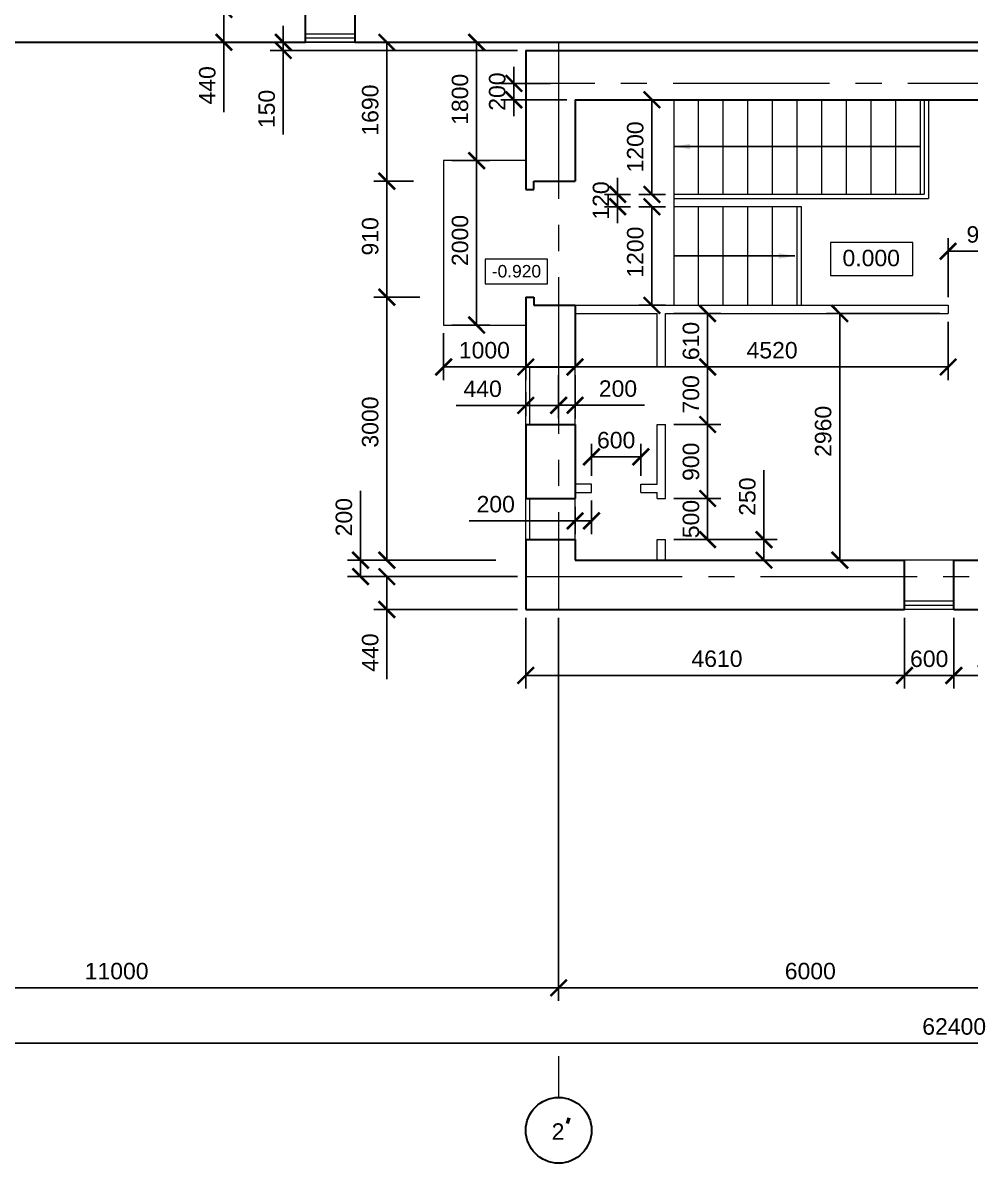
# Model space of a CAD drawing. Header units: millimetres. Extents: x -273 to 3634, y 3015 to 4572.
# Drawn here: x 2249.1 to 2364.4, y 3742 to 3880.7 of the extents above; entities that cross this region are included whole.
import ezdxf

# ---------------------------------------------------------------- set-up
doc = ezdxf.new("R2010")
doc.units = ezdxf.units.MM
doc.linetypes.add('CENTER2', pattern=[28.575, 19.05, -3.175, 3.175, -3.175])
doc.layers.add('@', color=250, linetype='Continuous', lineweight=60)
doc.styles.get("Standard").update_dxf_attribs({"font": 'arial.ttf', "height": 2})
doc.dimstyles.new('ISO-25', dxfattribs={"dimtxt": 2, "dimasz": 2, "dimexe": 1.6, "dimexo": 1, "dimgap": 1, "dimtad": 1, "dimdsep": 46, "dimtxsty": 'Standard', "dimblk": 'ARCHTICK', "dimcen": 2, "dimadec": 0, "dimazin": 0, "dimtfac": 1, "dimtmove": 0, "dimatfit": 3, "dimfxl": 1, "dimarcsym": 0})

# ---------------------------------------------------------------- blocks, each defined once
blk = doc.blocks.new('_ArchTick')
at = {"color": 0, "linetype": 'ByBlock', "lineweight": 15, "const_width": 0.15}
blk.add_lwpolyline([(-0.5, -0.5), (0.5, 0.5)], dxfattribs=at)
blk = doc.blocks.new('*D92')
at = {"layer": '@', "color": 0, "lineweight": -2, "transparency": 16777216}
for p, q in [((2314.35, 3808.31), (2314.35, 3761.69)), ((2204.35, 3764.29), (2204.35, 3764.89)), ((2314.35, 3763.29), (2204.35, 3763.29))]:
    blk.add_line(p, q, dxfattribs=at)
at = {"layer": 'Defpoints', "color": 0, "lineweight": 15, "transparency": 16777216}
for p in [(2314.35, 3809.31), (2204.35, 3763.29), (2204.35, 3763.29)]:
    blk.add_point(p, dxfattribs=at)
at = {"layer": '@', "color": 0, "lineweight": -2, "transparency": 16777216, "xscale": 2, "yscale": 2, "zscale": 2, "rotation": 180}
blk.add_blockref('_ArchTick', (2204.35, 3763.29), dxfattribs=at)
at = {"layer": '@', "color": 0, "lineweight": -2, "transparency": 16777216, "xscale": 2, "yscale": 2, "zscale": 2}
blk.add_blockref('_ArchTick', (2314.35, 3763.29), dxfattribs=at)
at = {"layer": '@', "color": 0, "lineweight": 15, "transparency": 16777216, "insert": (2260.55, 3765.31), "char_height": 2, "attachment_point": 5}
blk.add_mtext('11000', dxfattribs=at)
blk = doc.blocks.new('*D93')
at = {"layer": '@', "color": 0, "lineweight": -2, "transparency": 16777216}
for p, q in [((2310.35, 3808.31), (2310.35, 3799.69)), ((2356.45, 3808.31), (2356.45, 3799.69)), ((2310.35, 3801.29), (2356.45, 3801.29))]:
    blk.add_line(p, q, dxfattribs=at)
at = {"layer": 'Defpoints', "color": 0, "lineweight": 15, "transparency": 16777216}
for p in [(2310.35, 3809.31), (2356.45, 3809.31), (2356.45, 3801.29)]:
    blk.add_point(p, dxfattribs=at)
at = {"layer": '@', "color": 0, "lineweight": -2, "transparency": 16777216, "xscale": 2, "yscale": 2, "zscale": 2, "rotation": 180}
blk.add_blockref('_ArchTick', (2310.35, 3801.29), dxfattribs=at)
at = {"layer": '@', "color": 0, "lineweight": -2, "transparency": 16777216, "xscale": 2, "yscale": 2, "zscale": 2}
blk.add_blockref('_ArchTick', (2356.45, 3801.29), dxfattribs=at)
at = {"layer": '@', "color": 0, "lineweight": 15, "transparency": 16777216, "insert": (2333.62, 3803.31), "char_height": 2, "attachment_point": 5}
blk.add_mtext('4610', dxfattribs=at)
blk = doc.blocks.new('*D94')
at = {"layer": '@', "color": 0, "lineweight": -2, "transparency": 16777216}
for p, q in [((2362.45, 3808.31), (2362.45, 3799.68)), ((2362.45, 3801.28), (2356.45, 3801.28)), ((2356.45, 3800.29), (2356.45, 3799.68))]:
    blk.add_line(p, q, dxfattribs=at)
at = {"layer": 'Defpoints', "color": 0, "lineweight": 15, "transparency": 16777216}
for p in [(2362.45, 3809.31), (2356.45, 3801.29), (2356.45, 3801.28)]:
    blk.add_point(p, dxfattribs=at)
at = {"layer": '@', "color": 0, "lineweight": -2, "transparency": 16777216, "xscale": 2, "yscale": 2, "zscale": 2, "rotation": 180}
blk.add_blockref('_ArchTick', (2356.45, 3801.28), dxfattribs=at)
at = {"layer": '@', "color": 0, "lineweight": -2, "transparency": 16777216, "xscale": 2, "yscale": 2, "zscale": 2}
blk.add_blockref('_ArchTick', (2362.45, 3801.28), dxfattribs=at)
at = {"layer": '@', "color": 0, "lineweight": 15, "transparency": 16777216, "insert": (2359.45, 3803.3), "char_height": 2, "attachment_point": 5}
blk.add_mtext('600', dxfattribs=at)
blk = doc.blocks.new('*D95')
at = {"layer": '@', "color": 0, "lineweight": -2, "transparency": 16777216}
for p, q in [((2374.35, 3814.31), (2374.35, 3799.68)), ((2362.45, 3802.28), (2362.45, 3802.88)), ((2374.35, 3801.28), (2362.45, 3801.28))]:
    blk.add_line(p, q, dxfattribs=at)
at = {"layer": 'Defpoints', "color": 0, "lineweight": 15, "transparency": 16777216}
for p in [(2374.35, 3815.31), (2362.45, 3801.28), (2362.45, 3801.28)]:
    blk.add_point(p, dxfattribs=at)
at = {"layer": '@', "color": 0, "lineweight": -2, "transparency": 16777216, "xscale": 2, "yscale": 2, "zscale": 2, "rotation": 180}
blk.add_blockref('_ArchTick', (2362.45, 3801.28), dxfattribs=at)
at = {"layer": '@', "color": 0, "lineweight": -2, "transparency": 16777216, "xscale": 2, "yscale": 2, "zscale": 2}
blk.add_blockref('_ArchTick', (2374.35, 3801.28), dxfattribs=at)
at = {"layer": '@', "color": 0, "lineweight": 15, "transparency": 16777216, "insert": (2368.21, 3803.3), "char_height": 2, "attachment_point": 5}
blk.add_mtext('1230', dxfattribs=at)
blk = doc.blocks.new('*D143')
at = {"layer": '@', "color": 0, "lineweight": -2, "transparency": 16777216}
for p, q in [((2374.35, 3798.68), (2374.35, 3761.69)), ((2314.35, 3764.29), (2314.35, 3764.89)), ((2374.35, 3763.29), (2314.35, 3763.29))]:
    blk.add_line(p, q, dxfattribs=at)
at = {"layer": 'Defpoints', "color": 0, "lineweight": 15, "transparency": 16777216}
for p in [(2374.35, 3799.68), (2314.35, 3763.29), (2314.35, 3763.29)]:
    blk.add_point(p, dxfattribs=at)
at = {"layer": '@', "color": 0, "lineweight": -2, "transparency": 16777216, "xscale": 2, "yscale": 2, "zscale": 2, "rotation": 180}
blk.add_blockref('_ArchTick', (2314.35, 3763.29), dxfattribs=at)
at = {"layer": '@', "color": 0, "lineweight": -2, "transparency": 16777216, "xscale": 2, "yscale": 2, "zscale": 2}
blk.add_blockref('_ArchTick', (2374.35, 3763.29), dxfattribs=at)
at = {"layer": '@', "color": 0, "lineweight": 15, "transparency": 16777216, "insert": (2344.98, 3765.31), "char_height": 2, "attachment_point": 5}
blk.add_mtext('6000', dxfattribs=at)
blk = doc.blocks.new('*D160')
at = {"layer": '@', "color": 0, "lineweight": -2, "transparency": 16777216}
for p, q in [((2052.35, 3760.69), (2052.35, 3754.95)), ((2676.35, 3760.69), (2676.35, 3754.95)), ((2052.35, 3756.55), (2676.35, 3756.55))]:
    blk.add_line(p, q, dxfattribs=at)
at = {"layer": 'Defpoints', "color": 0, "lineweight": 15, "transparency": 16777216}
for p in [(2052.35, 3761.69), (2676.35, 3761.69), (2676.35, 3756.55)]:
    blk.add_point(p, dxfattribs=at)
at = {"layer": '@', "color": 0, "lineweight": -2, "transparency": 16777216, "xscale": 2, "yscale": 2, "zscale": 2, "rotation": 180}
blk.add_blockref('_ArchTick', (2052.35, 3756.55), dxfattribs=at)
at = {"layer": '@', "color": 0, "lineweight": -2, "transparency": 16777216, "xscale": 2, "yscale": 2, "zscale": 2}
blk.add_blockref('_ArchTick', (2676.35, 3756.55), dxfattribs=at)
at = {"layer": '@', "color": 0, "lineweight": 15, "transparency": 16777216, "insert": (2362.49, 3758.57), "char_height": 2, "attachment_point": 5}
blk.add_mtext('62400', dxfattribs=at)
blk = doc.blocks.new('*D193')
at = {"layer": '@', "color": 0, "lineweight": -2, "transparency": 16777216}
for p, q in [((2361.75, 3847.31), (2361.75, 3854.49)), ((2370.85, 3848.51), (2370.85, 3854.49)), ((2361.75, 3852.89), (2370.85, 3852.89))]:
    blk.add_line(p, q, dxfattribs=at)
at = {"layer": 'Defpoints', "color": 0, "lineweight": 15, "transparency": 16777216}
for p in [(2370.85, 3852.89), (2370.85, 3847.51), (2361.75, 3846.31)]:
    blk.add_point(p, dxfattribs=at)
at = {"layer": '@', "color": 0, "lineweight": -2, "transparency": 16777216, "xscale": 2, "yscale": 2, "zscale": 2, "rotation": 180}
blk.add_blockref('_ArchTick', (2361.75, 3852.89), dxfattribs=at)
at = {"layer": '@', "color": 0, "lineweight": -2, "transparency": 16777216, "xscale": 2, "yscale": 2, "zscale": 2}
blk.add_blockref('_ArchTick', (2370.85, 3852.89), dxfattribs=at)
at = {"layer": '@', "color": 0, "lineweight": 15, "transparency": 16777216, "insert": (2366.32, 3854.92), "char_height": 2, "attachment_point": 5}
blk.add_mtext('910', dxfattribs=at)
blk = doc.blocks.new('*D194')
at = {"layer": '@', "color": 0, "lineweight": -2, "transparency": 16777216}
for p, q in [((2301.35, 3863.91), (2305.97, 3863.91)), ((2304.37, 3843.91), (2304.37, 3863.91)), ((2301.35, 3843.91), (2305.97, 3843.91))]:
    blk.add_line(p, q, dxfattribs=at)
at = {"layer": 'Defpoints', "color": 0, "lineweight": 15, "transparency": 16777216}
for p in [(2300.35, 3863.91), (2304.37, 3863.91), (2300.35, 3843.91)]:
    blk.add_point(p, dxfattribs=at)
at = {"layer": '@', "color": 0, "lineweight": -2, "transparency": 16777216, "xscale": 2, "yscale": 2, "zscale": 2}
for p, rotation in [((2304.37, 3863.91), 90), ((2304.37, 3843.91), 270)]:
    blk.add_blockref('_ArchTick', p, dxfattribs=dict(at, rotation=rotation))
at = {"layer": '@', "color": 0, "lineweight": 15, "transparency": 16777216, "insert": (2302.35, 3854.2), "char_height": 2, "attachment_point": 5, "rotation": 90}
blk.add_mtext('2000', dxfattribs=at)
blk = doc.blocks.new('*D195')
at = {"layer": '@', "color": 0, "lineweight": -2, "transparency": 16777216}
for p, q in [((2303.37, 3878.31), (2302.77, 3878.31)), ((2304.37, 3863.91), (2304.37, 3878.31)), ((2303.37, 3863.91), (2302.77, 3863.91))]:
    blk.add_line(p, q, dxfattribs=at)
at = {"layer": 'Defpoints', "color": 0, "lineweight": 15, "transparency": 16777216}
for p in [(2304.37, 3878.31), (2304.37, 3878.31), (2304.37, 3863.91)]:
    blk.add_point(p, dxfattribs=at)
at = {"layer": '@', "color": 0, "lineweight": -2, "transparency": 16777216, "xscale": 2, "yscale": 2, "zscale": 2}
for p, rotation in [((2304.37, 3878.31), 90), ((2304.37, 3863.91), 270)]:
    blk.add_blockref('_ArchTick', p, dxfattribs=dict(at, rotation=rotation))
at = {"layer": '@', "color": 0, "lineweight": 15, "transparency": 16777216, "insert": (2302.35, 3871.37), "char_height": 2, "attachment_point": 5, "rotation": 90}
blk.add_mtext('1800', dxfattribs=at)
blk = doc.blocks.new('*D196')
at = {"layer": '@', "color": 0, "lineweight": -2, "transparency": 16777216}
for p, q in [((2300.35, 3842.91), (2300.35, 3837.21)), ((2310.35, 3842.91), (2310.35, 3837.21)), ((2310.35, 3838.81), (2300.35, 3838.81))]:
    blk.add_line(p, q, dxfattribs=at)
at = {"layer": 'Defpoints', "color": 0, "lineweight": 15, "transparency": 16777216}
for p in [(2300.35, 3843.91), (2310.35, 3843.91), (2300.35, 3838.81)]:
    blk.add_point(p, dxfattribs=at)
at = {"layer": '@', "color": 0, "lineweight": -2, "transparency": 16777216, "xscale": 2, "yscale": 2, "zscale": 2, "rotation": 180}
blk.add_blockref('_ArchTick', (2300.35, 3838.81), dxfattribs=at)
at = {"layer": '@', "color": 0, "lineweight": -2, "transparency": 16777216, "xscale": 2, "yscale": 2, "zscale": 2}
blk.add_blockref('_ArchTick', (2310.35, 3838.81), dxfattribs=at)
at = {"layer": '@', "color": 0, "lineweight": 15, "transparency": 16777216, "insert": (2305.31, 3840.84), "char_height": 2, "attachment_point": 5}
blk.add_mtext('1000', dxfattribs=at)
blk = doc.blocks.new('*D197')
at = {"layer": '@', "color": 0, "lineweight": -2, "transparency": 16777216}
for p, q in [((2310.35, 3832.81), (2310.35, 3835.73)), ((2314.35, 3832.81), (2314.35, 3835.73)), ((2310.35, 3834.13), (2301.86, 3834.13)), ((2314.35, 3834.13), (2310.35, 3834.13))]:
    blk.add_line(p, q, dxfattribs=at)
at = {"layer": 'Defpoints', "color": 0, "lineweight": 15, "transparency": 16777216}
for p in [(2310.35, 3834.13), (2310.35, 3831.81), (2314.35, 3831.81)]:
    blk.add_point(p, dxfattribs=at)
at = {"layer": '@', "color": 0, "lineweight": -2, "transparency": 16777216, "xscale": 2, "yscale": 2, "zscale": 2, "rotation": 180}
blk.add_blockref('_ArchTick', (2310.35, 3834.13), dxfattribs=at)
at = {"layer": '@', "color": 0, "lineweight": -2, "transparency": 16777216, "xscale": 2, "yscale": 2, "zscale": 2}
blk.add_blockref('_ArchTick', (2314.35, 3834.13), dxfattribs=at)
at = {"layer": '@', "color": 0, "lineweight": 15, "transparency": 16777216, "insert": (2305.1, 3836.15), "char_height": 2, "attachment_point": 5}
blk.add_mtext('440', dxfattribs=at)
blk = doc.blocks.new('*D198')
at = {"layer": '@', "color": 0, "lineweight": -2, "transparency": 16777216}
for p, q in [((2314.35, 3837.81), (2314.35, 3832.55)), ((2316.35, 3837.81), (2316.35, 3832.55)), ((2314.35, 3834.15), (2316.35, 3834.15)), ((2316.35, 3834.15), (2324.8, 3834.15))]:
    blk.add_line(p, q, dxfattribs=at)
at = {"layer": 'Defpoints', "color": 0, "lineweight": 15, "transparency": 16777216}
for p in [(2314.35, 3838.81), (2316.35, 3838.81), (2314.35, 3834.15)]:
    blk.add_point(p, dxfattribs=at)
at = {"layer": '@', "color": 0, "lineweight": -2, "transparency": 16777216, "xscale": 2, "yscale": 2, "zscale": 2, "rotation": 180}
blk.add_blockref('_ArchTick', (2314.35, 3834.15), dxfattribs=at)
at = {"layer": '@', "color": 0, "lineweight": -2, "transparency": 16777216, "xscale": 2, "yscale": 2, "zscale": 2}
blk.add_blockref('_ArchTick', (2316.35, 3834.15), dxfattribs=at)
at = {"layer": '@', "color": 0, "lineweight": 15, "transparency": 16777216, "insert": (2321.57, 3836.17), "char_height": 2, "attachment_point": 5}
blk.add_mtext('200', dxfattribs=at)
blk = doc.blocks.new('*D199')
at = {"layer": '@', "color": 0, "lineweight": -2, "transparency": 16777216}
for p, q in [((2318.35, 3822.56), (2318.35, 3818.49)), ((2316.35, 3821.81), (2316.35, 3818.49)), ((2316.35, 3820.09), (2303.46, 3820.09)), ((2318.35, 3820.09), (2316.35, 3820.09))]:
    blk.add_line(p, q, dxfattribs=at)
at = {"layer": 'Defpoints', "color": 0, "lineweight": 15, "transparency": 16777216}
for p in [(2318.35, 3823.56), (2316.35, 3822.81), (2318.35, 3820.09)]:
    blk.add_point(p, dxfattribs=at)
at = {"layer": '@', "color": 0, "lineweight": -2, "transparency": 16777216, "xscale": 2, "yscale": 2, "zscale": 2, "rotation": 180}
blk.add_blockref('_ArchTick', (2316.35, 3820.09), dxfattribs=at)
at = {"layer": '@', "color": 0, "lineweight": -2, "transparency": 16777216, "xscale": 2, "yscale": 2, "zscale": 2}
blk.add_blockref('_ArchTick', (2318.35, 3820.09), dxfattribs=at)
at = {"layer": '@', "color": 0, "lineweight": 15, "transparency": 16777216, "insert": (2306.69, 3822.11), "char_height": 2, "attachment_point": 5}
blk.add_mtext('200', dxfattribs=at)
blk = doc.blocks.new('*D200')
at = {"layer": '@', "color": 0, "lineweight": -2, "transparency": 16777216}
for p, q in [((2327.35, 3871.31), (2324.1, 3871.31)), ((2325.7, 3859.81), (2325.7, 3871.31)), ((2327.35, 3859.81), (2324.1, 3859.81))]:
    blk.add_line(p, q, dxfattribs=at)
at = {"layer": 'Defpoints', "color": 0, "lineweight": 15, "transparency": 16777216}
for p in [(2325.7, 3871.31), (2328.35, 3871.31), (2328.35, 3859.81)]:
    blk.add_point(p, dxfattribs=at)
at = {"layer": '@', "color": 0, "lineweight": -2, "transparency": 16777216, "xscale": 2, "yscale": 2, "zscale": 2}
for p, rotation in [((2325.7, 3871.31), 90), ((2325.7, 3859.81), 270)]:
    blk.add_blockref('_ArchTick', p, dxfattribs=dict(at, rotation=rotation))
at = {"layer": '@', "color": 0, "lineweight": 15, "transparency": 16777216, "insert": (2323.68, 3865.58), "char_height": 2, "attachment_point": 5, "rotation": 90}
blk.add_mtext('1200', dxfattribs=at)
blk = doc.blocks.new('*D201')
at = {"layer": '@', "color": 0, "lineweight": -2, "transparency": 16777216}
for p, q in [((2327.35, 3858.31), (2324.1, 3858.31)), ((2325.7, 3846.31), (2325.7, 3858.31)), ((2327.35, 3846.31), (2324.1, 3846.31))]:
    blk.add_line(p, q, dxfattribs=at)
at = {"layer": 'Defpoints', "color": 0, "lineweight": 15, "transparency": 16777216}
for p in [(2325.7, 3858.31), (2328.35, 3858.31), (2328.35, 3846.31)]:
    blk.add_point(p, dxfattribs=at)
at = {"layer": '@', "color": 0, "lineweight": -2, "transparency": 16777216, "xscale": 2, "yscale": 2, "zscale": 2}
for p, rotation in [((2325.7, 3858.31), 90), ((2325.7, 3846.31), 270)]:
    blk.add_blockref('_ArchTick', p, dxfattribs=dict(at, rotation=rotation))
at = {"layer": '@', "color": 0, "lineweight": 15, "transparency": 16777216, "insert": (2323.68, 3852.78), "char_height": 2, "attachment_point": 5, "rotation": 90}
blk.add_mtext('1200', dxfattribs=at)
blk = doc.blocks.new('*D202')
at = {"layer": '@', "color": 0, "lineweight": -2, "transparency": 16777216}
for p, q in [((2321.53, 3859.81), (2321.53, 3861.81)), ((2323.1, 3859.81), (2319.93, 3859.81)), ((2321.53, 3859.81), (2321.53, 3858.31)), ((2323.1, 3858.31), (2319.93, 3858.31)), ((2321.53, 3858.31), (2321.53, 3856.31))]:
    blk.add_line(p, q, dxfattribs=at)
at = {"layer": 'Defpoints', "color": 0, "lineweight": 15, "transparency": 16777216}
for p in [(2324.1, 3859.81), (2321.53, 3858.31), (2324.1, 3858.31)]:
    blk.add_point(p, dxfattribs=at)
at = {"layer": '@', "color": 0, "lineweight": -2, "transparency": 16777216, "xscale": 2, "yscale": 2, "zscale": 2}
for p, rotation in [((2321.53, 3859.81), 270), ((2321.53, 3858.31), 90)]:
    blk.add_blockref('_ArchTick', p, dxfattribs=dict(at, rotation=rotation))
at = {"layer": '@', "color": 0, "lineweight": 15, "transparency": 16777216, "insert": (2319.51, 3859.06), "char_height": 2, "attachment_point": 5, "rotation": 90}
blk.add_mtext('120', dxfattribs=at)
blk = doc.blocks.new('*D203')
at = {"layer": '@', "color": 0, "lineweight": -2, "transparency": 16777216}
for p, q in [((2308.9, 3873.31), (2308.9, 3875.31)), ((2313.35, 3873.31), (2307.3, 3873.31)), ((2308.9, 3871.31), (2308.9, 3873.31)), ((2315.35, 3871.31), (2307.3, 3871.31)), ((2308.9, 3871.31), (2308.9, 3869.31))]:
    blk.add_line(p, q, dxfattribs=at)
at = {"layer": 'Defpoints', "color": 0, "lineweight": 15, "transparency": 16777216}
for p in [(2308.9, 3873.31), (2314.35, 3873.31), (2316.35, 3871.31)]:
    blk.add_point(p, dxfattribs=at)
at = {"layer": '@', "color": 0, "lineweight": -2, "transparency": 16777216, "xscale": 2, "yscale": 2, "zscale": 2}
for p, rotation in [((2308.9, 3873.31), 270), ((2308.9, 3871.31), 90)]:
    blk.add_blockref('_ArchTick', p, dxfattribs=dict(at, rotation=rotation))
at = {"layer": '@', "color": 0, "lineweight": 15, "transparency": 16777216, "insert": (2306.88, 3872.31), "char_height": 2, "attachment_point": 5, "rotation": 90}
blk.add_mtext('200', dxfattribs=at)
blk = doc.blocks.new('*D204')
at = {"layer": '@', "color": 0, "lineweight": -2, "transparency": 16777216}
for p, q in [((2318.35, 3825.56), (2318.35, 3829.48)), ((2324.35, 3825.56), (2324.35, 3829.48)), ((2318.35, 3827.88), (2324.35, 3827.88))]:
    blk.add_line(p, q, dxfattribs=at)
at = {"layer": 'Defpoints', "color": 0, "lineweight": 15, "transparency": 16777216}
for p in [(2324.35, 3827.88), (2318.35, 3824.56), (2324.35, 3824.56)]:
    blk.add_point(p, dxfattribs=at)
at = {"layer": '@', "color": 0, "lineweight": -2, "transparency": 16777216, "xscale": 2, "yscale": 2, "zscale": 2, "rotation": 180}
blk.add_blockref('_ArchTick', (2318.35, 3827.88), dxfattribs=at)
at = {"layer": '@', "color": 0, "lineweight": -2, "transparency": 16777216, "xscale": 2, "yscale": 2, "zscale": 2}
blk.add_blockref('_ArchTick', (2324.35, 3827.88), dxfattribs=at)
at = {"layer": '@', "color": 0, "lineweight": 15, "transparency": 16777216, "insert": (2321.35, 3829.9), "char_height": 2, "attachment_point": 5}
blk.add_mtext('600', dxfattribs=at)
blk = doc.blocks.new('*D205')
at = {"layer": '@', "color": 0, "lineweight": -2, "transparency": 16777216}
for p, q in [((2328.35, 3845.31), (2334.08, 3845.31)), ((2332.48, 3838.81), (2332.48, 3845.31)), ((2328.35, 3838.81), (2334.08, 3838.81))]:
    blk.add_line(p, q, dxfattribs=at)
at = {"layer": 'Defpoints', "color": 0, "lineweight": 15, "transparency": 16777216}
for p in [(2327.35, 3845.31), (2332.48, 3845.31), (2327.35, 3838.81)]:
    blk.add_point(p, dxfattribs=at)
at = {"layer": '@', "color": 0, "lineweight": -2, "transparency": 16777216, "xscale": 2, "yscale": 2, "zscale": 2}
for p, rotation in [((2332.48, 3845.31), 90), ((2332.48, 3838.81), 270)]:
    blk.add_blockref('_ArchTick', p, dxfattribs=dict(at, rotation=rotation))
at = {"layer": '@', "color": 0, "lineweight": 15, "transparency": 16777216, "insert": (2330.46, 3841.97), "char_height": 2, "attachment_point": 5, "rotation": 90}
blk.add_mtext('610', dxfattribs=at)
blk = doc.blocks.new('*D206')
at = {"layer": '@', "color": 0, "lineweight": -2, "transparency": 16777216}
for p, q in [((2331.48, 3838.81), (2330.88, 3838.81)), ((2332.48, 3831.81), (2332.48, 3838.81)), ((2328.35, 3831.81), (2334.08, 3831.81))]:
    blk.add_line(p, q, dxfattribs=at)
at = {"layer": 'Defpoints', "color": 0, "lineweight": 15, "transparency": 16777216}
for p in [(2332.48, 3838.81), (2332.48, 3838.81), (2327.35, 3831.81)]:
    blk.add_point(p, dxfattribs=at)
at = {"layer": '@', "color": 0, "lineweight": -2, "transparency": 16777216, "xscale": 2, "yscale": 2, "zscale": 2}
for p, rotation in [((2332.48, 3838.81), 90), ((2332.48, 3831.81), 270)]:
    blk.add_blockref('_ArchTick', p, dxfattribs=dict(at, rotation=rotation))
at = {"layer": '@', "color": 0, "lineweight": 15, "transparency": 16777216, "insert": (2330.46, 3835.48), "char_height": 2, "attachment_point": 5, "rotation": 90}
blk.add_mtext('700', dxfattribs=at)
blk = doc.blocks.new('*D207')
at = {"layer": '@', "color": 0, "lineweight": -2, "transparency": 16777216}
for p, q in [((2331.48, 3831.81), (2330.88, 3831.81)), ((2332.48, 3822.81), (2332.48, 3831.81)), ((2328.35, 3822.81), (2334.08, 3822.81))]:
    blk.add_line(p, q, dxfattribs=at)
at = {"layer": 'Defpoints', "color": 0, "lineweight": 15, "transparency": 16777216}
for p in [(2332.48, 3831.81), (2332.48, 3831.81), (2327.35, 3822.81)]:
    blk.add_point(p, dxfattribs=at)
at = {"layer": '@', "color": 0, "lineweight": -2, "transparency": 16777216, "xscale": 2, "yscale": 2, "zscale": 2}
for p, rotation in [((2332.48, 3831.81), 90), ((2332.48, 3822.81), 270)]:
    blk.add_blockref('_ArchTick', p, dxfattribs=dict(at, rotation=rotation))
at = {"layer": '@', "color": 0, "lineweight": 15, "transparency": 16777216, "insert": (2330.46, 3827.28), "char_height": 2, "attachment_point": 5, "rotation": 90}
blk.add_mtext('900', dxfattribs=at)
blk = doc.blocks.new('*D208')
at = {"layer": '@', "color": 0, "lineweight": -2, "transparency": 16777216}
for p, q in [((2331.48, 3822.81), (2330.88, 3822.81)), ((2332.48, 3817.81), (2332.48, 3822.81)), ((2328.35, 3817.81), (2334.08, 3817.81))]:
    blk.add_line(p, q, dxfattribs=at)
at = {"layer": 'Defpoints', "color": 0, "lineweight": 15, "transparency": 16777216}
for p in [(2332.48, 3822.81), (2332.48, 3822.81), (2327.35, 3817.81)]:
    blk.add_point(p, dxfattribs=at)
at = {"layer": '@', "color": 0, "lineweight": -2, "transparency": 16777216, "xscale": 2, "yscale": 2, "zscale": 2}
for p, rotation in [((2332.48, 3822.81), 90), ((2332.48, 3817.81), 270)]:
    blk.add_blockref('_ArchTick', p, dxfattribs=dict(at, rotation=rotation))
at = {"layer": '@', "color": 0, "lineweight": 15, "transparency": 16777216, "insert": (2330.46, 3820.31), "char_height": 2, "attachment_point": 5, "rotation": 90}
blk.add_mtext('500', dxfattribs=at)
blk = doc.blocks.new('*D209')
at = {"layer": '@', "color": 0, "lineweight": -2, "transparency": 16777216}
for p, q in [((2339.34, 3817.81), (2339.34, 3826.26)), ((2333.48, 3817.81), (2340.94, 3817.81)), ((2339.34, 3815.31), (2339.34, 3817.81)), ((2328.35, 3815.31), (2340.94, 3815.31))]:
    blk.add_line(p, q, dxfattribs=at)
at = {"layer": 'Defpoints', "color": 0, "lineweight": 15, "transparency": 16777216}
for p in [(2332.48, 3817.81), (2327.35, 3815.31), (2339.34, 3815.31)]:
    blk.add_point(p, dxfattribs=at)
at = {"layer": '@', "color": 0, "lineweight": -2, "transparency": 16777216, "xscale": 2, "yscale": 2, "zscale": 2}
for p, rotation in [((2339.34, 3817.81), 90), ((2339.34, 3815.31), 270)]:
    blk.add_blockref('_ArchTick', p, dxfattribs=dict(at, rotation=rotation))
at = {"layer": '@', "color": 0, "lineweight": 15, "transparency": 16777216, "insert": (2337.32, 3823.04), "char_height": 2, "attachment_point": 5, "rotation": 90}
blk.add_mtext('250', dxfattribs=at)
blk = doc.blocks.new('*D210')
at = {"layer": '@', "color": 0, "lineweight": -2, "transparency": 16777216}
for p, q in [((2360.75, 3845.31), (2346.97, 3845.31)), ((2348.57, 3845.31), (2348.57, 3815.31)), ((2355.45, 3815.31), (2346.97, 3815.31))]:
    blk.add_line(p, q, dxfattribs=at)
at = {"layer": 'Defpoints', "color": 0, "lineweight": 15, "transparency": 16777216}
for p in [(2361.75, 3845.31), (2348.57, 3815.31), (2356.45, 3815.31)]:
    blk.add_point(p, dxfattribs=at)
at = {"layer": '@', "color": 0, "lineweight": -2, "transparency": 16777216, "xscale": 2, "yscale": 2, "zscale": 2}
for p, rotation in [((2348.57, 3845.31), 90), ((2348.57, 3815.31), 270)]:
    blk.add_blockref('_ArchTick', p, dxfattribs=dict(at, rotation=rotation))
at = {"layer": '@', "color": 0, "lineweight": 15, "transparency": 16777216, "insert": (2346.55, 3830.98), "char_height": 2, "attachment_point": 5, "rotation": 90}
blk.add_mtext('2960', dxfattribs=at)
blk = doc.blocks.new('*D211')
at = {"layer": '@', "color": 0, "lineweight": -2, "transparency": 16777216}
for p, q in [((2361.75, 3844.31), (2361.75, 3837.21)), ((2316.35, 3839.81), (2316.35, 3840.41)), ((2316.35, 3838.81), (2361.75, 3838.81))]:
    blk.add_line(p, q, dxfattribs=at)
at = {"layer": 'Defpoints', "color": 0, "lineweight": 15, "transparency": 16777216}
for p in [(2361.75, 3845.31), (2316.35, 3838.81), (2361.75, 3838.81)]:
    blk.add_point(p, dxfattribs=at)
at = {"layer": '@', "color": 0, "lineweight": -2, "transparency": 16777216, "xscale": 2, "yscale": 2, "zscale": 2, "rotation": 180}
blk.add_blockref('_ArchTick', (2316.35, 3838.81), dxfattribs=at)
at = {"layer": '@', "color": 0, "lineweight": -2, "transparency": 16777216, "xscale": 2, "yscale": 2, "zscale": 2}
blk.add_blockref('_ArchTick', (2361.75, 3838.81), dxfattribs=at)
at = {"layer": '@', "color": 0, "lineweight": 15, "transparency": 16777216, "insert": (2340.33, 3840.84), "char_height": 2, "attachment_point": 5}
blk.add_mtext('4520', dxfattribs=at)
blk = doc.blocks.new('*D212')
at = {"layer": '@', "color": 0, "lineweight": -2, "transparency": 16777216}
for p, q in [((2290.55, 3878.31), (2295.04, 3878.31)), ((2293.44, 3861.41), (2293.44, 3878.31)), ((2296.68, 3861.41), (2291.84, 3861.41))]:
    blk.add_line(p, q, dxfattribs=at)
at = {"layer": 'Defpoints', "color": 0, "lineweight": 15, "transparency": 16777216}
for p in [(2289.55, 3878.31), (2293.44, 3878.31), (2297.68, 3861.41)]:
    blk.add_point(p, dxfattribs=at)
at = {"layer": '@', "color": 0, "lineweight": -2, "transparency": 16777216, "xscale": 2, "yscale": 2, "zscale": 2}
for p, rotation in [((2293.44, 3878.31), 90), ((2293.44, 3861.41), 270)]:
    blk.add_blockref('_ArchTick', p, dxfattribs=dict(at, rotation=rotation))
at = {"layer": '@', "color": 0, "lineweight": 15, "transparency": 16777216, "insert": (2291.42, 3870.06), "char_height": 2, "attachment_point": 5, "rotation": 90}
blk.add_mtext('1690', dxfattribs=at)
blk = doc.blocks.new('*D213')
at = {"layer": '@', "color": 0, "lineweight": -2, "transparency": 16777216}
for p, q in [((2292.44, 3861.41), (2291.84, 3861.41)), ((2293.44, 3847.31), (2293.44, 3861.41)), ((2297.45, 3847.31), (2291.84, 3847.31))]:
    blk.add_line(p, q, dxfattribs=at)
at = {"layer": 'Defpoints', "color": 0, "lineweight": 15, "transparency": 16777216}
for p in [(2293.44, 3861.41), (2293.44, 3861.41), (2298.45, 3847.31)]:
    blk.add_point(p, dxfattribs=at)
at = {"layer": '@', "color": 0, "lineweight": -2, "transparency": 16777216, "xscale": 2, "yscale": 2, "zscale": 2}
for p, rotation in [((2293.44, 3861.41), 90), ((2293.44, 3847.31), 270)]:
    blk.add_blockref('_ArchTick', p, dxfattribs=dict(at, rotation=rotation))
at = {"layer": '@', "color": 0, "lineweight": 15, "transparency": 16777216, "insert": (2291.42, 3854.7), "char_height": 2, "attachment_point": 5, "rotation": 90}
blk.add_mtext('910', dxfattribs=at)
blk = doc.blocks.new('*D214')
at = {"layer": '@', "color": 0, "lineweight": -2, "transparency": 16777216}
for p, q in [((2292.44, 3847.31), (2291.84, 3847.31)), ((2293.44, 3815.31), (2293.44, 3847.31)), ((2306.7, 3815.31), (2291.84, 3815.31))]:
    blk.add_line(p, q, dxfattribs=at)
at = {"layer": 'Defpoints', "color": 0, "lineweight": 15, "transparency": 16777216}
for p in [(2293.44, 3847.31), (2293.44, 3847.31), (2307.7, 3815.31)]:
    blk.add_point(p, dxfattribs=at)
at = {"layer": '@', "color": 0, "lineweight": -2, "transparency": 16777216, "xscale": 2, "yscale": 2, "zscale": 2}
for p, rotation in [((2293.44, 3847.31), 90), ((2293.44, 3815.31), 270)]:
    blk.add_blockref('_ArchTick', p, dxfattribs=dict(at, rotation=rotation))
at = {"layer": '@', "color": 0, "lineweight": 15, "transparency": 16777216, "insert": (2291.42, 3832.11), "char_height": 2, "attachment_point": 5, "rotation": 90}
blk.add_mtext('3000', dxfattribs=at)
blk = doc.blocks.new('*D215')
at = {"layer": '@', "color": 0, "lineweight": -2, "transparency": 16777216}
for p, q in [((2290.24, 3815.31), (2290.24, 3823.76)), ((2292.44, 3815.31), (2288.64, 3815.31)), ((2290.24, 3813.31), (2290.24, 3815.31)), ((2309.35, 3813.31), (2288.64, 3813.31))]:
    blk.add_line(p, q, dxfattribs=at)
at = {"layer": 'Defpoints', "color": 0, "lineweight": 15, "transparency": 16777216}
for p in [(2290.24, 3815.31), (2293.44, 3815.31), (2310.35, 3813.31)]:
    blk.add_point(p, dxfattribs=at)
at = {"layer": '@', "color": 0, "lineweight": -2, "transparency": 16777216, "xscale": 2, "yscale": 2, "zscale": 2}
for p, rotation in [((2290.24, 3815.31), 90), ((2290.24, 3813.31), 270)]:
    blk.add_blockref('_ArchTick', p, dxfattribs=dict(at, rotation=rotation))
at = {"layer": '@', "color": 0, "lineweight": 15, "transparency": 16777216, "insert": (2288.22, 3820.54), "char_height": 2, "attachment_point": 5, "rotation": 90}
blk.add_mtext('200', dxfattribs=at)
blk = doc.blocks.new('*D216')
at = {"layer": '@', "color": 0, "lineweight": -2, "transparency": 16777216}
for p, q in [((2309.35, 3813.31), (2291.84, 3813.31)), ((2293.44, 3813.31), (2293.44, 3809.31)), ((2309.35, 3809.31), (2291.84, 3809.31)), ((2293.44, 3809.31), (2293.44, 3800.82))]:
    blk.add_line(p, q, dxfattribs=at)
at = {"layer": 'Defpoints', "color": 0, "lineweight": 15, "transparency": 16777216}
for p in [(2293.44, 3813.31), (2310.35, 3813.31), (2310.35, 3809.31)]:
    blk.add_point(p, dxfattribs=at)
at = {"layer": '@', "color": 0, "lineweight": -2, "transparency": 16777216, "xscale": 2, "yscale": 2, "zscale": 2}
for p, rotation in [((2293.44, 3813.31), 90), ((2293.44, 3809.31), 270)]:
    blk.add_blockref('_ArchTick', p, dxfattribs=dict(at, rotation=rotation))
at = {"layer": '@', "color": 0, "lineweight": 15, "transparency": 16777216, "insert": (2291.42, 3804.07), "char_height": 2, "attachment_point": 5, "rotation": 90}
blk.add_mtext('440', dxfattribs=at)
blk = doc.blocks.new('*D220')
at = {"layer": '@', "color": 0, "lineweight": -2, "transparency": 16777216}
for p, q in [((2282.55, 3882.31), (2272.01, 3882.31)), ((2273.61, 3882.31), (2273.61, 3878.31)), ((2282.55, 3878.31), (2272.01, 3878.31)), ((2273.61, 3878.31), (2273.61, 3869.82))]:
    blk.add_line(p, q, dxfattribs=at)
at = {"layer": 'Defpoints', "color": 0, "lineweight": 15, "transparency": 16777216}
for p in [(2273.61, 3882.31), (2283.55, 3882.31), (2283.55, 3878.31)]:
    blk.add_point(p, dxfattribs=at)
at = {"layer": '@', "color": 0, "lineweight": -2, "transparency": 16777216, "xscale": 2, "yscale": 2, "zscale": 2}
for p, rotation in [((2273.61, 3882.31), 90), ((2273.61, 3878.31), 270)]:
    blk.add_blockref('_ArchTick', p, dxfattribs=dict(at, rotation=rotation))
at = {"layer": '@', "color": 0, "lineweight": 15, "transparency": 16777216, "insert": (2271.59, 3873.07), "char_height": 2, "attachment_point": 5, "rotation": 90}
blk.add_mtext('440', dxfattribs=at)
blk = doc.blocks.new('*D222')
at = {"layer": '@', "color": 0, "lineweight": -2, "transparency": 16777216}
for p, q in [((2280.84, 3878.31), (2280.84, 3880.31)), ((2292.44, 3878.31), (2279.24, 3878.31)), ((2280.84, 3878.31), (2280.84, 3877.31)), ((2309.35, 3877.31), (2279.24, 3877.31)), ((2280.84, 3877.31), (2280.84, 3867.09))]:
    blk.add_line(p, q, dxfattribs=at)
at = {"layer": 'Defpoints', "color": 0, "lineweight": 15, "transparency": 16777216}
for p in [(2280.84, 3878.31), (2293.44, 3878.31), (2310.35, 3877.31)]:
    blk.add_point(p, dxfattribs=at)
at = {"layer": '@', "color": 0, "lineweight": -2, "transparency": 16777216, "xscale": 2, "yscale": 2, "zscale": 2}
for p, rotation in [((2280.84, 3878.31), 270), ((2280.84, 3877.31), 90)]:
    blk.add_blockref('_ArchTick', p, dxfattribs=dict(at, rotation=rotation))
at = {"layer": '@', "color": 0, "lineweight": 15, "transparency": 16777216, "insert": (2278.82, 3870.2), "char_height": 2, "attachment_point": 5, "rotation": 90}
blk.add_mtext('150', dxfattribs=at)

msp = doc.modelspace()

# ---------------------------------------------------------------- linework, layer by layer
at = {"layer": '@', "color": 0, "lineweight": 30}
for p, q in [((2283.547, 3878.314), (2283.547, 3884.314)), ((2289.547, 3884.314), (2289.547, 3878.314)), ((2237.745, 3878.314), (2283.547, 3878.314)), ((2289.547, 3878.314), (2509.349, 3878.314)), ((2310.349, 3877.314), (2510.349, 3877.314)), ((2310.349, 3877.314), (2310.349, 3861.414)), ((2316.349, 3871.314), (2516.349, 3871.314)), ((2316.349, 3871.314), (2316.349, 3861.414)), ((2310.349, 3861.414), (2310.349, 3860.414)), ((2311.349, 3861.414), (2316.349, 3861.414)), ((2311.349, 3860.414), (2311.349, 3861.414)), ((2310.349, 3860.414), (2311.349, 3860.414)), ((2310.349, 3847.314), (2310.349, 3838.814)), ((2310.349, 3847.314), (2311.349, 3847.314)), ((2311.349, 3847.314), (2311.349, 3846.314)), ((2311.349, 3846.314), (2316.349, 3846.314)), ((2316.349, 3846.314), (2316.349, 3838.814)), ((2310.349, 3838.814), (2316.349, 3838.814)), ((2310.349, 3831.814), (2316.349, 3831.814)), ((2310.349, 3831.814), (2310.349, 3822.814)), ((2316.349, 3831.814), (2316.349, 3822.814)), ((2310.349, 3822.814), (2316.349, 3822.814)), ((2310.349, 3817.814), (2316.349, 3817.814)), ((2310.349, 3817.814), (2310.349, 3809.314)), ((2316.349, 3817.814), (2316.349, 3815.314)), ((2316.349, 3815.314), (2356.449, 3815.314)), ((2356.449, 3809.314), (2356.449, 3815.314)), ((2362.449, 3809.314), (2362.449, 3815.314)), ((2362.449, 3815.314), (2408.149, 3815.314)), ((2310.349, 3809.314), (2356.449, 3809.314)), ((2362.449, 3809.314), (2408.149, 3809.314))]:
    msp.add_line(p, q, dxfattribs=at)
at = {"layer": '@', "color": 0, "lineweight": 15}
for p, q in [((2289.547, 3879.314), (2283.547, 3879.314)), ((2289.547, 3878.814), (2283.547, 3878.814)), ((2289.547, 3878.314), (2283.547, 3878.314)), ((2328.349, 3871.314), (2328.349, 3846.314)), ((2331.349, 3871.314), (2331.349, 3859.814)), ((2334.349, 3871.314), (2334.349, 3859.814)), ((2337.349, 3871.314), (2337.349, 3859.814)), ((2340.349, 3871.314), (2340.349, 3859.814)), ((2343.349, 3871.314), (2343.349, 3859.814)), ((2346.349, 3871.314), (2346.349, 3859.814)), ((2349.349, 3871.314), (2349.349, 3859.814)), ((2352.349, 3871.314), (2352.349, 3859.814)), ((2355.349, 3871.314), (2355.349, 3859.814)), ((2358.349, 3871.314), (2358.349, 3859.814)), ((2358.849, 3871.314), (2358.849, 3859.814)), ((2359.349, 3871.314), (2359.349, 3859.314)), ((2310.349, 3863.911), (2300.349, 3863.911)), ((2300.349, 3863.911), (2300.349, 3843.911)), ((2328.349, 3859.814), (2358.849, 3859.814)), ((2328.349, 3859.314), (2359.349, 3859.314)), ((2328.349, 3858.314), (2343.885, 3858.314)), ((2331.349, 3858.314), (2331.349, 3846.314)), ((2334.349, 3858.314), (2334.349, 3846.314)), ((2337.349, 3858.314), (2337.349, 3846.314)), ((2340.349, 3858.314), (2340.349, 3846.314)), ((2343.349, 3858.314), (2343.349, 3846.314)), ((2343.885, 3858.314), (2343.885, 3846.314)), ((2347.456, 3853.94), (2347.456, 3849.94)), ((2357.456, 3853.94), (2347.456, 3853.94)), ((2357.456, 3849.94), (2357.456, 3853.94)), ((2305.409, 3851.946), (2305.409, 3848.917)), ((2312.981, 3851.946), (2305.409, 3851.946)), ((2312.981, 3848.917), (2312.981, 3851.946)), ((2347.456, 3849.94), (2357.456, 3849.94)), ((2305.409, 3848.917), (2312.981, 3848.917)), ((2316.349, 3846.314), (2361.749, 3846.314)), ((2361.749, 3846.314), (2361.749, 3845.314)), ((2316.349, 3845.314), (2326.349, 3845.314)), ((2326.349, 3838.814), (2326.349, 3845.314)), ((2327.349, 3845.314), (2361.749, 3845.314)), ((2327.349, 3838.814), (2327.349, 3845.314)), ((2300.349, 3843.911), (2310.349, 3843.911)), ((2310.349, 3831.814), (2310.349, 3838.814)), ((2310.849, 3831.814), (2310.849, 3838.814)), ((2316.349, 3831.814), (2316.349, 3838.814)), ((2326.349, 3838.814), (2327.349, 3838.814)), ((2326.349, 3824.556), (2326.349, 3831.814)), ((2326.349, 3831.814), (2327.349, 3831.814)), ((2327.349, 3822.814), (2327.349, 3831.814)), ((2318.349, 3824.556), (2316.349, 3824.556)), ((2316.349, 3823.556), (2318.349, 3823.556)), ((2318.349, 3823.556), (2318.349, 3824.556)), ((2324.349, 3823.556), (2324.349, 3824.556)), ((2324.349, 3824.556), (2326.349, 3824.556)), ((2324.349, 3823.556), (2326.349, 3823.556)), ((2326.349, 3822.814), (2326.349, 3823.556)), ((2310.349, 3817.814), (2310.349, 3822.814)), ((2310.849, 3817.814), (2310.849, 3822.814)), ((2316.349, 3817.814), (2316.349, 3822.814)), ((2326.349, 3822.814), (2327.349, 3822.814)), ((2326.349, 3815.314), (2326.349, 3817.814)), ((2326.349, 3817.814), (2327.349, 3817.814)), ((2327.349, 3815.314), (2327.349, 3817.814)), ((2362.449, 3815.314), (2356.449, 3815.314)), ((2362.449, 3810.314), (2356.449, 3810.314)), ((2362.449, 3809.814), (2356.449, 3809.814)), ((2362.449, 3809.314), (2356.449, 3809.314)), ((2314.349, 3754.953), (2314.349, 3749.953))]:
    msp.add_line(p, q, dxfattribs=at)
at = {"layer": '@', "color": 0, "linetype": 'CENTER2', "lineweight": 15}
for p, q in [((2314.349, 3878.314), (2314.349, 3809.314)), ((2547.349, 3873.314), (2312.074, 3873.314)), ((2310.349, 3813.314), (2527.531, 3813.314))]:
    msp.add_line(p, q, dxfattribs=at)
at = {"layer": '@', "color": 0, "lineweight": 50}
msp.add_line((2315.585, 3747.484), (2315.374, 3746.768), dxfattribs=at)
at = {"layer": '@', "color": 0, "lineweight": 30}
msp.add_circle((2314.349, 3745.953), 4, dxfattribs=at)

# ---------------------------------------------------------------- texts
at = {"layer": '@', "color": 0, "lineweight": 15}
for s, height, p in [('0.000', 2, (2348.899, 3851.068)), ('-0.920', 1.5144, (2306.212, 3849.706)), ('2', 2, (2313.498, 3744.803))]:
    msp.add_text(s, height=height, dxfattribs=at).set_placement(p)

# ---------------------------------------------------------------- dimensions: what is measured, and where the dimension line sits
for base, p1, p2, text, picture, middle in [((2273.611, 3882.314), (2283.547, 3878.314), (2283.547, 3882.314), '440', '*D220', (2273.611, 3873.068)), ((2280.836, 3878.314), (2310.349, 3877.314), (2293.444, 3878.314), '150', '*D222', (2280.836, 3870.203)), ((2293.444, 3878.314), (2297.678, 3861.414), (2289.547, 3878.314), '1690', '*D212', (2293.444, 3870.061)), ((2304.374, 3878.314), (2304.374, 3863.911), (2304.374, 3878.314), '1800', '*D195', (2304.374, 3871.37)), ((2308.902, 3873.314), (2316.349, 3871.314), (2314.349, 3873.314), '200', '*D203', (2308.902, 3872.314)), ((2325.704, 3871.314), (2328.349, 3859.814), (2328.349, 3871.314), '1200', '*D200', (2325.704, 3865.58)), ((2304.374, 3863.911), (2300.349, 3843.911), (2300.349, 3863.911), '2000', '*D194', (2304.374, 3854.201)), ((2293.444, 3861.414), (2298.448, 3847.314), (2293.444, 3861.414), '910', '*D213', (2293.444, 3854.703)), ((2321.53, 3858.314), (2324.104, 3859.814), (2324.104, 3858.314), '120', '*D202', (2321.53, 3859.064)), ((2325.704, 3858.314), (2328.349, 3846.314), (2328.349, 3858.314), '1200', '*D201', (2325.704, 3852.777)), ((2293.444, 3847.314), (2307.704, 3815.314), (2293.444, 3847.314), '3000', '*D214', (2293.444, 3832.106)), ((2332.477, 3845.314), (2327.349, 3838.814), (2327.349, 3845.314), '610', '*D205', (2332.477, 3841.965)), ((2348.574, 3815.314), (2361.749, 3845.314), (2356.449, 3815.314), '2960', '*D210', (2348.574, 3830.982)), ((2332.477, 3838.814), (2327.349, 3831.814), (2332.477, 3838.814), '700', '*D206', (2332.477, 3835.479)), ((2332.477, 3831.814), (2327.349, 3822.814), (2332.477, 3831.814), '900', '*D207', (2332.477, 3827.278)), ((2339.343, 3815.314), (2332.477, 3817.814), (2327.349, 3815.314), '250', '*D209', (2339.343, 3823.037)), ((2290.242, 3815.314), (2310.349, 3813.314), (2293.444, 3815.314), '200', '*D215', (2290.242, 3820.537)), ((2332.477, 3822.814), (2327.349, 3817.814), (2332.477, 3822.814), '500', '*D208', (2332.477, 3820.314)), ((2293.444, 3813.314), (2310.349, 3809.314), (2310.349, 3813.314), '440', '*D216', (2293.444, 3804.068))]:
    dim = msp.add_linear_dim(base=base, p1=p1, p2=p2, angle=90, text=text, dimstyle='ISO-25', dxfattribs=at)
    dim.commit()
    dim.dimension.update_dxf_attribs({"geometry": picture, "text_midpoint": middle, "dimtype": 160})
for base, p1, p2, text, picture, middle in [((2370.849, 3852.894), (2361.749, 3846.314), (2370.849, 3847.506), '910', '*D193', (2366.323, 3852.894)), ((2361.749, 3838.814), (2316.349, 3838.814), (2361.749, 3845.314), '4520', '*D211', (2340.326, 3838.814)), ((2300.349, 3838.814), (2310.349, 3843.911), (2300.349, 3843.911), '1000', '*D196', (2305.308, 3838.814)), ((2314.349, 3834.148), (2316.349, 3838.814), (2314.349, 3838.814), '200', '*D198', (2321.573, 3834.148)), ((2310.349, 3834.132), (2314.349, 3831.814), (2310.349, 3831.814), '440', '*D197', (2305.103, 3834.132)), ((2324.349, 3827.882), (2318.349, 3824.556), (2324.349, 3824.556), '600', '*D204', (2321.349, 3827.882)), ((2318.349, 3820.09), (2316.349, 3822.814), (2318.349, 3823.556), '200', '*D199', (2306.685, 3820.09)), ((2362.449, 3801.282), (2374.349, 3815.314), (2362.449, 3801.282), '1230', '*D95', (2368.207, 3801.282)), ((2204.349, 3763.291), (2314.349, 3809.314), (2204.349, 3763.291), '11000', '*D92', (2260.548, 3763.291)), ((2356.449, 3801.287), (2310.349, 3809.314), (2356.449, 3809.314), '4610', '*D93', (2333.618, 3801.287)), ((2356.449, 3801.282), (2362.449, 3809.314), (2356.449, 3801.287), '600', '*D94', (2359.449, 3801.282)), ((2314.349, 3763.291), (2374.349, 3799.682), (2314.349, 3763.291), '6000', '*D143', (2344.981, 3763.291)), ((2676.349, 3756.553), (2052.349, 3761.691), (2676.349, 3761.691), '62400', '*D160', (2362.493, 3756.553))]:
    dim = msp.add_linear_dim(base=base, p1=p1, p2=p2, text=text, dimstyle='ISO-25', dxfattribs=at)
    dim.commit()
    dim.dimension.update_dxf_attribs({"geometry": picture, "text_midpoint": middle, "dimtype": 160})

# ---------------------------------------------------------------- leaders
for points in [[(2328.349, 3865.626), (2358.349, 3865.626)], [(2343.112, 3852.317), (2328.349, 3852.317)]]:
    msp.add_leader(points, dimstyle='ISO-25', override={"dimgap": 1, "dimtad": 0}, dxfattribs=at)

doc.saveas('drawing.dxf')
